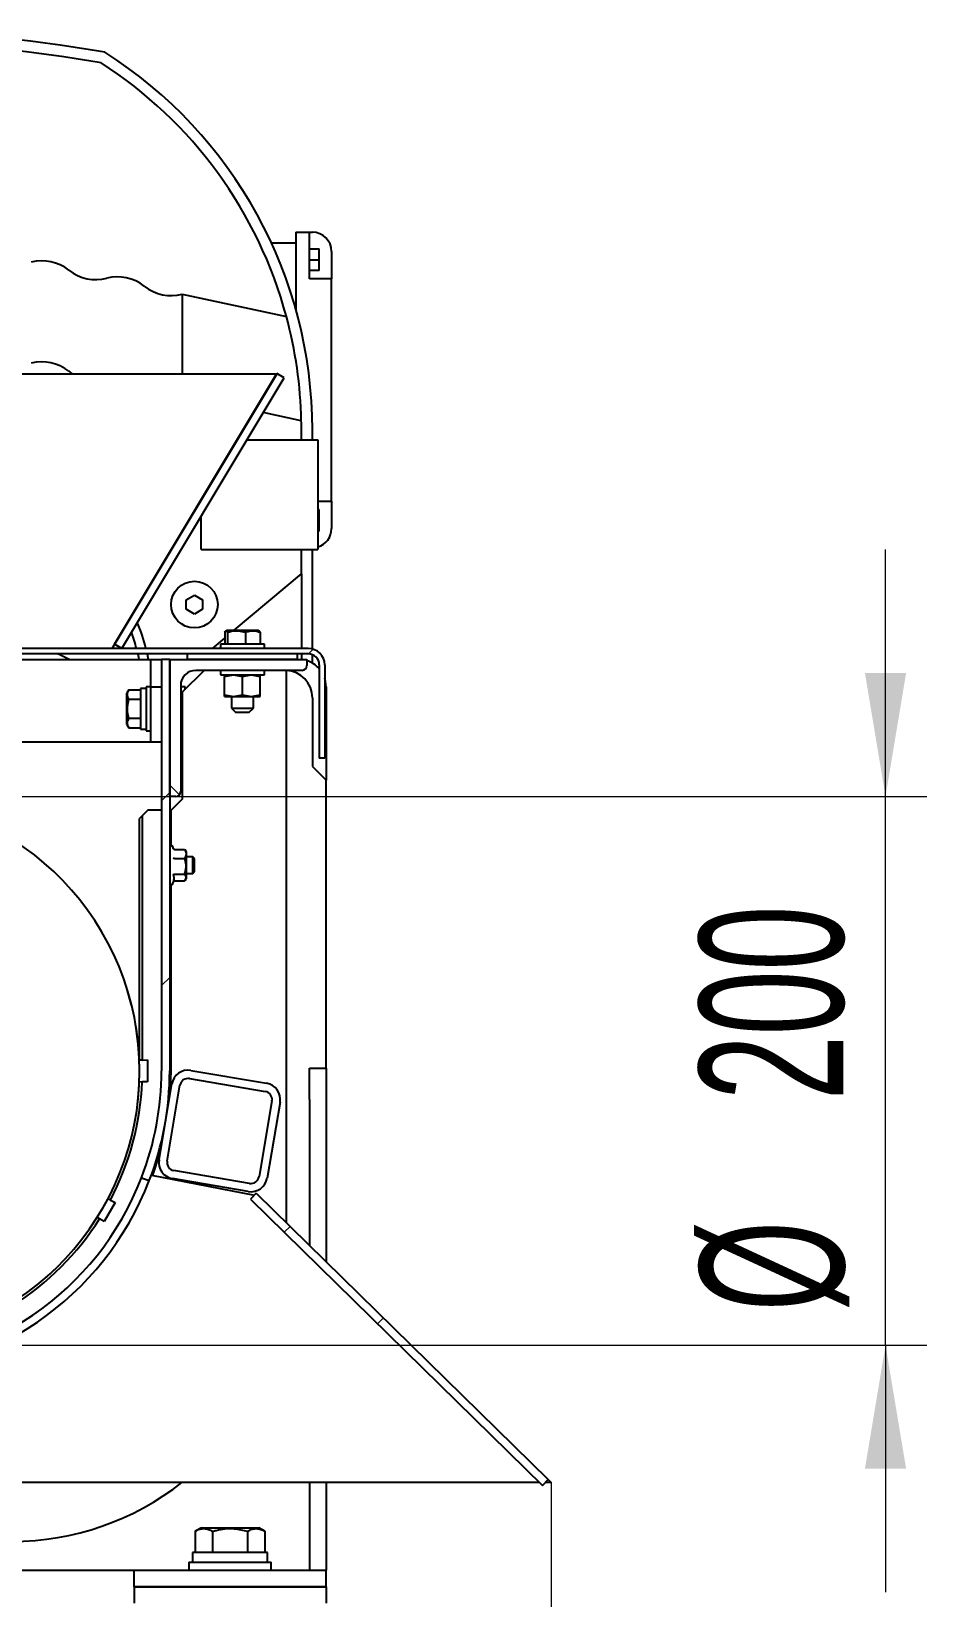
# Model space of a CAD drawing. Header units: millimetres. Extents: x 8 to 420, y -1 to 292.
# Drawn here: x 362.5 to 384.26, y 198.12 to 236.18 of the extents above; entities that cross this region are included whole.
import ezdxf

# ---------------------------------------------------------------- set-up
doc = ezdxf.new("R2010")
doc.units = ezdxf.units.MM
doc.styles.add('SLDTEXTSTYLE4', font='TXT', dxfattribs={"width": 0.605})
doc.dimstyles.new('SLDDIMSTYLE0', dxfattribs={"dimtxt": 3.5, "dimasz": 3, "dimexe": 0, "dimexo": 0.0625, "dimgap": 0.875, "dimtad": 2, "dimdec": 3, "dimlfac": 15, "dimrnd": 1e-09, "dimzin": 12, "dimdsep": 46, "dimtxsty": 'SLDTEXTSTYLE4', "dimsah": 1, "dimcen": 0.09, "dimadec": 0, "dimazin": 3, "dimtfac": 1, "dimtdec": 3, "dimtofl": 0, "dimtmove": 0, "dimatfit": 3, "dimfxl": 0, "dimfrac": 2, "dimtolj": 1, "dimtzin": 12, "dimarcsym": 0})
doc.dimstyles.new('SLDDIMSTYLE1', dxfattribs={"dimtxt": 3.5, "dimasz": 3, "dimexe": 0, "dimexo": 0.0625, "dimgap": 0.875, "dimtad": 2, "dimdec": 3, "dimlfac": 15, "dimrnd": 1e-09, "dimzin": 12, "dimdsep": 46, "dimtxsty": 'SLDTEXTSTYLE4', "dimsah": 1, "dimcen": 0.09, "dimadec": 0, "dimazin": 3, "dimtfac": 1, "dimtdec": 3, "dimtmove": 0, "dimatfit": 0, "dimfxl": 0, "dimfrac": 2, "dimtolj": 1, "dimtzin": 12, "dimarcsym": 0})

# ---------------------------------------------------------------- blocks, each defined once
blk = doc.blocks.new('_D_11')
at = {"color": 7, "linetype": 'Continuous', "lineweight": 0}
for p, q in [((383.257, 217.59), (383.257, 223.59)), ((358.461, 217.59), (384.257, 217.59)), ((383.257, 204.256), (383.257, 217.59)), ((358.461, 204.256), (384.257, 204.256)), ((383.257, 204.256), (383.257, 198.256))]:
    blk.add_line(p, q, dxfattribs=at)
at = {"color": 7, "linetype": 'Continuous', "lineweight": 18}
for points in [[(383.257, 217.59), (383.757, 220.59), (382.757, 220.59)], [(383.257, 204.256), (382.757, 201.256), (383.757, 201.256)]]:
    blk.add_solid(points, dxfattribs=at)
at = {"color": 7, "linetype": 'Continuous', "lineweight": 18, "char_height": 3.5, "attachment_point": 1, "rotation": 90, "style": 'SLDTEXTSTYLE4'}
for s, insert in [('200', (378.731, 210.215)), ('%%c', (378.745, 205.08))]:
    blk.add_mtext(s, dxfattribs=dict(at, insert=insert))
blk = doc.blocks.new('_D_12')
at = {"color": 7, "linetype": 'Continuous', "lineweight": 0}
for p, q in [((341.795, 200.923), (341.795, 156.59)), ((375.128, 200.923), (375.128, 156.59)), ((375.128, 157.59), (341.795, 157.59))]:
    blk.add_line(p, q, dxfattribs=at)
at = {"color": 7, "linetype": 'Continuous', "lineweight": 18}
for points in [[(341.795, 157.59), (344.795, 157.09), (344.795, 158.09)], [(375.128, 157.59), (372.128, 158.09), (372.128, 157.09)]]:
    blk.add_solid(points, dxfattribs=at)
at = {"color": 7, "linetype": 'Continuous', "lineweight": 18, "insert": (356.957, 162.102), "char_height": 3.5, "attachment_point": 1, "style": 'SLDTEXTSTYLE4'}
blk.add_mtext('500', dxfattribs=at)

msp = doc.modelspace()

# ---------------------------------------------------------------- hatches: boundary and pattern name
at = {"linetype": 'Continuous', "lineweight": 18}
h = msp.add_hatch(dxfattribs=at)
h.set_pattern_fill('ANSI32', style=0)
edge = h.paths.add_edge_path(flags=0)
edge.add_line((369.494561, 218.523161), (369.627894, 218.523161))
edge.add_line((369.627894, 218.523161), (369.627894, 220.789827))
edge.add_arc((369.227894, 220.789827), 0.4, 0, 90)
edge.add_line((369.227894, 221.189827), (347.694561, 221.189827))
edge.add_arc((347.694561, 220.789827), 0.4, 90, 180)
edge.add_line((347.294561, 220.789827), (347.294561, 218.523161))
edge.add_line((347.294561, 218.523161), (347.427894, 218.523161))
edge.add_line((347.427894, 218.523161), (347.427894, 220.789827))
edge.add_arc((347.694561, 220.789827), 0.266667, 90, 180, ccw=False)
edge.add_line((347.694561, 221.056494), (369.227894, 221.056494))
edge.add_arc((369.227894, 220.789827), 0.266667, 0, 90, ccw=False)
edge.add_line((369.494561, 220.789827), (369.494561, 218.523161))
h = msp.add_hatch(dxfattribs=at)
h.set_pattern_fill('ANSI32', style=0)
edge = h.paths.add_edge_path(flags=0)
edge.add_line((365.861227, 210.923161), (365.861227, 220.923161))
edge.add_line((365.861227, 220.923161), (365.661227, 220.923161))
edge.add_line((365.661227, 220.923161), (365.661227, 210.923161))
edge.add_arc((358.461227, 210.923161), 7.2, 338.8776714, 360, ccw=False)
edge.add_line((365.177482, 208.328566), (365.364045, 208.256494))
edge.add_arc((358.461227, 210.923161), 7.4, 338.8776714, 360)
h = msp.add_hatch(dxfattribs=at)
h.set_pattern_fill('ANSI32', angle=90, style=0)
edge = h.paths.add_edge_path(flags=0)
edge.add_line((369.194561, 220.923161), (365.861227, 220.923161))
edge.add_line((365.861227, 220.923161), (365.861227, 217.589827))
edge.add_line((365.861227, 217.589827), (366.007894, 217.589827))
edge.add_arc((366.007894, 217.709827), 0.12, 270, 360)
edge.add_line((366.127894, 217.709827), (366.127894, 220.289827))
edge.add_arc((366.494561, 220.289827), 0.366667, 90, 180, ccw=False)
edge.add_line((366.494561, 220.656494), (369.074561, 220.656494))
edge.add_arc((369.074561, 220.776494), 0.12, 270, 360)
edge.add_line((369.194561, 220.776494), (369.194561, 220.923161))
h = msp.add_hatch(dxfattribs=at)
h.set_pattern_fill('ANSI34', angle=90, style=0)
h.paths.add_polyline_path([(368.961227, 220.923161), (368.961227, 221.056494), (366.294561, 221.056494), (366.294561, 220.923161)], flags=0)
h = msp.add_hatch(dxfattribs=at)
h.set_pattern_fill('ANSI32', angle=90, style=0)
edge = h.paths.add_edge_path(flags=0)
edge.add_arc((365.99558, 208.699505), 0.4, 170.380255, 260.380255)
edge.add_line((365.928736, 208.305129), (367.769155, 207.993194))
edge.add_arc((367.835998, 208.387569), 0.4, 260.380255, 350.380255)
edge.add_line((368.230374, 208.320726), (368.54231, 210.161144))
edge.add_arc((368.147934, 210.227987), 0.4, 350.380255, 440.380255)
edge.add_line((368.214778, 210.622363), (366.374359, 210.934299))
edge.add_arc((366.307516, 210.539923), 0.4, 80.380255, 170.380255)
edge.add_line((365.91314, 210.606767), (365.601204, 208.766348))
edge = h.paths.add_edge_path(flags=0)
edge.add_line((365.798392, 208.732927), (366.110328, 210.573345))
edge.add_arc((366.307516, 210.539923), 0.2, 80.380255, 170.380255, ccw=False)
edge.add_line((366.340938, 210.737111), (368.181356, 210.425175))
edge.add_arc((368.147934, 210.227987), 0.2, -9.619745, 80.380255, ccw=False)
edge.add_line((368.345122, 210.194566), (368.033186, 208.354147))
edge.add_arc((367.835998, 208.387569), 0.2, 260.380255, 350.380255, ccw=False)
edge.add_line((367.802577, 208.190381), (365.962158, 208.502317))
edge.add_arc((365.99558, 208.699505), 0.2, 170.380255, 260.380255, ccw=False)
h = msp.add_hatch(dxfattribs=at)
h.set_pattern_fill('ANSI32', style=0)
h.paths.add_polyline_path([(375.05701, 200.992696), (367.965926, 207.948818), (367.82587, 207.806044), (374.916954, 200.849922)], flags=0)

# ---------------------------------------------------------------- linework, layer by layer
at = {"color": 7, "linetype": 'Continuous', "lineweight": 25}
for p, q in [((368.927894, 231.035827), (368.337124, 231.035827)), ((368.927894, 231.302494), (368.927894, 230.835827)), ((368.927894, 231.302494), (369.261227, 231.302494)), ((369.261227, 230.835827), (369.261227, 231.302494)), ((369.261227, 231.302494), (369.327894, 231.302494)), ((368.927894, 230.835827), (368.927894, 229.423681)), ((369.261227, 230.902494), (369.494561, 230.902494)), ((369.261227, 230.169161), (369.261227, 230.835827)), ((369.494561, 230.635827), (369.494561, 230.902494)), ((369.794561, 230.835827), (369.794561, 230.635827)), ((369.261227, 230.635827), (369.494561, 230.635827)), ((369.494561, 230.369161), (369.261227, 230.369161)), ((369.494561, 230.369161), (369.494561, 230.635827)), ((369.794561, 230.635827), (369.794561, 230.169161)), ((364.33089, 230.184512), (364.332052, 230.184815)), ((369.327894, 230.169161), (369.261227, 230.169161)), ((369.794561, 230.169161), (369.327894, 230.169161)), ((369.794561, 224.769161), (369.794561, 230.169161)), ((366.163855, 229.794903), (366.163855, 227.856494)), ((366.163855, 229.794903), (368.697238, 229.256416)), ((368.461227, 227.856494), (348.461227, 227.856494)), ((364.461227, 221.189827), (368.461227, 227.856494)), ((364.522967, 221.292726), (368.467434, 227.866839)), ((364.694466, 221.189827), (368.638933, 227.76394)), ((368.638933, 227.76394), (368.467434, 227.866839)), ((369.05892, 226.723651), (368.132863, 226.92049)), ((369.061227, 226.256494), (369.061227, 226.502494)), ((369.327894, 226.256494), (369.327894, 226.502494)), ((367.734466, 226.256494), (369.461227, 226.256494)), ((369.461227, 226.256494), (369.461227, 223.589827)), ((369.461227, 224.769161), (369.794561, 224.769161)), ((369.461227, 224.569161), (369.494561, 224.569161)), ((369.494561, 224.302494), (369.494561, 224.569161)), ((369.794561, 224.769161), (369.794561, 224.302494)), ((366.627894, 223.589827), (366.627894, 224.412208)), ((369.461227, 224.302494), (369.494561, 224.302494)), ((369.494561, 224.035827), (369.494561, 224.302494)), ((369.794561, 224.302494), (369.794561, 224.102494)), ((369.494561, 224.035827), (369.461227, 224.035827)), ((366.627894, 223.589827), (369.461227, 223.589827)), ((369.061227, 223.002458), (369.061227, 223.589827)), ((369.327894, 221.177126), (369.327894, 223.589827)), ((367.42539, 221.629827), (369.061227, 223.002458)), ((369.061227, 223.002458), (369.061227, 221.189827)), ((366.261227, 222.371964), (366.461227, 222.487434)), ((366.261227, 222.141024), (366.261227, 222.371964)), ((366.461227, 222.487434), (366.661227, 222.371964)), ((366.661227, 222.371964), (366.661227, 222.141024)), ((366.461227, 222.025554), (366.261227, 222.141024)), ((366.661227, 222.141024), (366.461227, 222.025554)), ((367.197012, 221.582554), (367.197012, 221.296494)), ((367.247894, 221.629827), (367.22189, 221.614814)), ((367.247894, 221.629827), (367.491031, 221.629827)), ((367.268386, 221.582554), (367.268386, 221.296494)), ((367.491031, 221.629827), (368.007894, 221.629827)), ((367.699269, 221.582554), (367.699269, 221.296494)), ((368.033899, 221.614814), (368.007894, 221.629827)), ((368.058777, 221.582554), (368.058777, 221.296494)), ((369.227894, 221.189827), (347.694561, 221.189827)), ((364.694466, 221.189827), (364.522967, 221.292726)), ((366.901019, 221.189827), (367.197012, 221.438195)), ((367.094561, 221.296494), (367.094561, 221.189827)), ((368.161198, 221.296494), (367.094561, 221.296494)), ((368.161227, 221.189827), (368.161227, 221.296494)), ((369.227894, 221.056494), (347.694561, 221.056494)), ((351.527894, 220.923161), (365.394561, 220.923161)), ((365.314309, 221.056494), (365.339228, 220.923161)), ((365.394561, 220.923161), (365.394561, 220.256494)), ((365.394561, 220.923161), (365.661227, 220.923161)), ((365.661227, 220.923161), (365.661227, 210.923161)), ((365.861227, 220.923161), (365.661227, 220.923161)), ((365.861227, 217.589827), (365.861227, 220.923161)), ((365.861227, 220.923161), (369.194561, 220.923161)), ((365.861227, 220.923161), (365.861227, 210.923161)), ((366.294561, 220.923161), (366.294561, 221.056494)), ((368.961227, 221.056494), (366.294561, 221.056494)), ((368.961227, 220.923161), (366.294561, 220.923161)), ((368.961227, 221.056494), (368.961227, 220.923161)), ((369.061227, 221.056494), (369.061227, 220.923161)), ((369.194561, 220.923161), (369.194561, 220.776494)), ((369.327894, 220.833844), (369.327894, 221.037034)), ((369.494561, 220.789827), (369.494561, 218.523161)), ((369.627894, 220.789827), (369.627894, 218.523161)), ((366.694561, 220.656494), (366.161227, 220.123161)), ((369.074561, 220.656494), (366.494561, 220.656494)), ((367.094561, 220.656494), (367.094561, 220.549827)), ((367.094561, 220.549827), (368.161227, 220.549827)), ((367.194561, 220.511124), (367.411227, 220.549827)), ((367.194561, 220.549827), (367.194561, 220.511124)), ((367.194561, 220.061864), (367.194561, 220.511124)), ((367.411227, 220.549827), (367.627894, 220.511124)), ((367.627894, 220.511124), (367.844561, 220.549827)), ((367.627894, 220.061864), (367.627894, 220.511124)), ((367.844561, 220.549827), (368.061227, 220.511124)), ((368.061227, 220.511124), (368.061227, 220.549827)), ((368.061227, 220.061864), (368.061227, 220.511124)), ((368.161227, 220.549827), (368.161227, 220.656494)), ((368.694561, 220.656494), (368.694561, 207.234051)), ((364.868501, 220.185041), (364.821227, 220.103161)), ((364.821227, 219.723161), (364.821227, 220.103161)), ((364.868501, 220.185041), (365.154561, 220.185041)), ((365.287894, 220.216393), (365.154561, 220.216393)), ((365.154561, 220.216393), (365.154561, 219.229827)), ((365.394561, 220.256494), (365.287894, 220.256494)), ((365.287894, 220.256494), (365.287894, 219.189827)), ((365.394561, 220.256494), (365.661227, 220.256494)), ((365.394561, 220.256494), (365.394561, 219.123161)), ((366.127894, 220.289827), (366.127894, 217.709827)), ((366.234561, 220.256494), (366.127894, 220.256494)), ((366.161227, 220.123161), (366.161227, 217.523161)), ((366.234561, 220.196494), (366.234561, 220.256494)), ((367.194561, 220.061864), (367.411227, 220.023161)), ((367.194561, 220.023161), (367.194561, 220.061864)), ((367.194561, 220.023161), (367.411227, 220.023161)), ((367.361227, 220.023161), (367.361227, 219.736494)), ((367.411227, 220.023161), (367.627894, 220.061864)), ((367.411227, 220.023161), (367.844561, 220.023161)), ((367.627894, 220.061864), (367.844561, 220.023161)), ((367.844561, 220.023161), (368.061227, 220.061864)), ((367.844561, 220.023161), (368.061227, 220.023161)), ((367.894561, 219.736494), (367.894561, 220.023161)), ((368.061227, 220.023161), (368.061227, 220.061864)), ((369.661227, 220.256494), (369.661227, 217.989827)), ((364.821227, 219.343161), (364.821227, 219.723161)), ((364.868501, 219.954101), (365.154561, 219.954101)), ((367.361227, 219.736494), (367.467894, 219.629827)), ((367.361227, 219.736494), (367.894561, 219.736494)), ((367.787894, 219.629827), (367.467894, 219.629827)), ((367.787894, 219.629827), (367.894561, 219.736494)), ((369.327894, 219.989827), (369.327894, 218.323161)), ((364.821227, 219.343161), (364.868501, 219.26128)), ((364.868501, 219.492221), (365.154561, 219.492221)), ((364.868501, 219.26128), (365.154561, 219.26128)), ((351.527894, 218.923161), (365.394561, 218.923161)), ((365.154561, 219.229827), (365.287894, 219.229827)), ((365.287894, 219.189827), (365.394561, 219.189827)), ((365.394561, 219.123161), (365.394561, 218.923161)), ((365.394561, 218.923161), (365.661227, 218.923161)), ((366.127894, 219.189827), (366.161227, 219.189827)), ((369.627894, 218.523161), (369.494561, 218.523161)), ((369.327894, 218.323161), (369.661227, 217.989827)), ((369.661227, 210.989827), (369.661227, 217.989827)), ((366.007894, 217.589827), (365.861227, 217.589827)), ((366.161227, 217.523161), (365.894561, 217.256494)), ((365.194561, 217.123161), (365.127894, 217.056494)), ((365.127894, 211.182256), (365.127894, 217.056494)), ((365.327894, 217.256494), (365.194561, 217.123161)), ((365.194561, 217.123161), (365.194561, 211.184847)), ((365.661227, 217.256494), (365.327894, 217.256494)), ((365.894561, 216.396228), (365.894561, 217.256494)), ((365.952466, 216.322425), (365.934561, 216.371618)), ((365.975604, 216.306569), (366.221227, 216.306569)), ((366.221227, 216.306569), (366.229726, 216.290964)), ((366.261227, 216.256494), (366.2327, 216.293271)), ((366.261227, 216.256494), (366.261227, 216.196057)), ((366.261227, 216.196057), (366.261227, 215.893841)), ((365.975604, 216.085545), (366.221227, 216.085545)), ((366.424261, 216.123161), (366.261227, 216.123161)), ((366.261227, 215.893841), (366.261227, 215.620944)), ((366.461227, 216.086194), (366.424261, 216.123161)), ((366.424261, 216.072205), (366.424261, 216.123161)), ((366.424261, 215.723161), (366.424261, 216.072205)), ((366.461227, 216.044657), (366.461227, 216.086194)), ((366.461227, 215.760127), (366.461227, 216.044657)), ((365.894561, 210.923161), (365.894561, 215.450093)), ((365.934561, 215.474703), (365.957309, 215.537203)), ((365.975604, 215.702137), (366.221227, 215.702137)), ((365.975604, 215.539752), (366.221227, 215.539752)), ((366.2327, 215.55305), (366.261227, 215.589827)), ((366.261227, 215.723161), (366.424261, 215.723161)), ((366.261227, 215.620944), (366.261227, 215.589827)), ((366.424261, 215.723161), (366.461227, 215.760127)), ((364.828191, 212.899577), (364.807004, 212.958046)), ((365.194561, 211.184847), (365.127894, 211.182256)), ((365.194561, 211.184847), (365.322714, 211.189827)), ((365.322714, 211.189827), (365.322714, 210.923161)), ((365.322714, 210.923161), (365.322714, 210.656494)), ((366.374359, 210.934299), (368.214778, 210.622363)), ((369.261227, 210.989827), (369.661227, 210.989827)), ((369.261227, 210.228615), (369.261227, 210.989827)), ((369.661227, 210.989827), (369.661227, 210.228615)), ((365.122865, 210.664261), (365.189481, 210.661672)), ((365.322714, 210.656494), (365.189481, 210.661672)), ((365.601204, 208.766348), (365.91314, 210.606767)), ((365.798392, 208.732927), (366.110328, 210.573345)), ((366.340938, 210.737111), (368.181356, 210.425175)), ((368.345122, 210.194566), (368.033186, 208.354147)), ((368.54231, 210.161144), (368.230374, 208.320726)), ((369.261227, 210.228615), (369.261227, 206.678169)), ((369.661227, 210.228615), (369.661227, 206.285782)), ((365.177482, 208.328566), (365.364045, 208.256494)), ((365.414953, 208.392212), (367.922701, 207.904755)), ((367.769155, 207.993194), (365.928736, 208.305129)), ((367.802577, 208.190381), (365.962158, 208.502317)), ((364.418811, 207.785489), (364.359825, 207.816556)), ((367.965926, 207.948818), (367.82587, 207.806044)), ((367.965926, 207.948818), (375.05701, 200.992696)), ((364.536783, 207.723357), (364.270116, 207.261477)), ((364.418811, 207.785489), (364.536783, 207.723357)), ((367.82587, 207.806044), (374.916954, 200.849922)), ((364.100925, 207.368128), (364.157322, 207.332578)), ((364.270116, 207.261477), (364.157322, 207.332578)), ((374.916954, 200.849922), (375.05701, 200.992696)), ((375.05701, 200.992696), (375.127894, 200.923161)), ((374.842294, 200.923161), (342.080161, 200.923161)), ((369.261227, 200.923161), (369.261227, 198.789827)), ((369.661227, 200.923161), (369.661227, 198.789827)), ((375.127894, 200.923161), (374.988799, 200.923161)), ((366.631227, 199.823161), (366.481114, 199.736492)), ((366.481114, 199.736492), (366.481114, 199.223161)), ((366.631227, 199.823161), (367.327894, 199.823161)), ((366.904504, 199.736492), (366.904504, 199.223161)), ((367.327894, 199.823161), (368.024561, 199.823161)), ((367.751284, 199.736492), (367.751284, 199.223161)), ((368.174675, 199.736492), (368.024561, 199.823161)), ((368.174675, 199.736492), (368.174675, 199.223161)), ((366.414616, 199.223161), (366.414616, 198.989827)), ((368.241227, 199.223161), (366.414616, 199.223161)), ((368.241227, 198.989827), (368.241227, 199.223161)), ((351.927894, 198.789827), (364.994561, 198.789827)), ((364.994561, 198.389827), (364.994561, 198.789827)), ((364.994561, 198.789827), (369.661227, 198.789827)), ((366.327894, 198.989827), (366.327894, 198.789827)), ((366.327894, 198.989827), (368.327894, 198.989827)), ((368.327894, 198.789827), (368.327894, 198.989827)), ((369.261227, 198.789827), (369.661227, 198.789827)), ((369.661227, 198.389827), (369.661227, 198.789827)), ((364.994561, 198.389827), (364.994561, 197.989827)), ((369.661227, 198.389827), (364.994561, 198.389827)), ((364.994561, 198.389827), (369.661227, 198.389827)), ((369.661227, 198.389827), (369.661227, 197.989827))]:
    msp.add_line(p, q, dxfattribs=at)
at = {"color": 7, "linetype": 'Continuous', "lineweight": 25, "flags": 128}
for points in [[(363.152709, 221.056494), (363.174017, 221.046602), (363.430578, 220.923161)], [(365.086061, 221.056494), (365.10309, 220.973993), (365.112586, 220.923161)], [(369.661227, 220.256494), (369.648418, 220.386554), (369.627894, 220.464661)], [(364.934047, 212.519107), (364.933959, 212.519464), (364.828191, 212.899577)], [(365.874678, 210.379837), (365.882867, 210.50637), (365.894561, 210.923161)]]:
    msp.add_lwpolyline(points, dxfattribs=at)
at = {"color": 7, "linetype": 'Continuous', "lineweight": 25}
msp.add_circle((366.461227, 222.256494), 0.566667, dxfattribs=at)
at = {"color": 7, "linetype": 'Continuous', "lineweight": 18}
msp.add_circle((358.461227, 210.923161), 6.666667, dxfattribs=at)
at = {"color": 7, "linetype": 'Continuous', "lineweight": 25}
for centre, radius, start, end in [((358.461227, 202.584774), 33.6, 80.0164701, 99.9835299), ((358.461227, 202.581583), 33.333333, 80.0958763, 88.5101418), ((358.461227, 226.502494), 10.866667, 0, 57.5849146), ((358.461227, 226.502494), 10.6, 15.0584303, 57.2564014), ((369.327894, 230.835827), 0.466667, 0, 90), ((358.461227, 226.502494), 10.6, 1.1954989, 15.0584303), ((358.461227, 226.502494), 10.6, 0, 1.1954989), ((369.327894, 224.102494), 0.466667, 286.6015496, 360), ((361.569139, 220.287561), 3.6, 14.5147657, 21.0493328), ((361.569139, 220.287561), 3.823291, 13.6501066, 23.6183589), ((369.227894, 220.789827), 0.4, 0, 90), ((369.074561, 220.776494), 0.12, 270, 0), ((368.994561, 220.256494), 0.666667, 41.4096221, 72.5423969), ((369.227894, 220.789827), 0.266667, 0, 90), ((366.494561, 220.289827), 0.366667, 90, 180), ((368.661227, 219.989827), 0.666667, 0, 87.134016), ((358.462734, 210.922941), 6.666156, 281.3050366, 182.5278868), ((366.007894, 217.709827), 0.12, 270, 0), ((365.899034, 216.358687), 0.037807, 20, 180), ((365.899034, 215.487634), 0.037807, 180, 340), ((358.461227, 210.923161), 7.2, 338.8776714, 0), ((358.461227, 210.923161), 7.4, 338.8776714, 0), ((366.307516, 210.539923), 0.4, 80.380255, 170.380255), ((358.461227, 210.923161), 6.733333, 332.2256385, 357.7743615), ((366.307516, 210.539923), 0.2, 80.380255, 170.380255), ((368.147934, 210.227987), 0.4, 350.380255, 80.380255), ((368.147934, 210.227987), 0.2, 350.380255, 80.380255), ((358.461227, 210.923161), 7.433333, 340.0406917, 344.9521577), ((365.99558, 208.699505), 0.4, 170.380255, 260.380255), ((365.99558, 208.699505), 0.2, 170.380255, 260.380255), ((358.461227, 210.923161), 7.4, 201.1223286, 338.8776714), ((358.461227, 210.923161), 7.4, 201.1223286, 338.8776714), ((358.461227, 210.923161), 7.2, 201.1223286, 338.8776714), ((358.461227, 210.923161), 7.2, 201.1223286, 338.8776714), ((367.835998, 208.387569), 0.4, 260.380255, 350.380255), ((367.835998, 208.387569), 0.2, 260.380255, 350.380255), ((358.461227, 210.923161), 6.733333, 302.2256385, 327.7743615), ((362.027894, 206.156494), 6.666667, 270, 308.2793217)]:
    msp.add_arc(centre, radius, start, end, dxfattribs=at)
for centre, major_axis, start_param, end_param in [((362.759527, 229.357395), (0, -1.250495), 2.52910004, 3.374518173), ((364.069055, 231.413799), (0, -1.262779), 5.670691224, 6.51401295), ((364.592492, 228.967786), (0, -1.250495), 2.529100038, 3.373464604), ((365.902021, 231.02419), (0, -1.262779), 5.670691226, 6.514012954), ((362.759527, 226.901508), (0, -1.250495), 2.529100042, 3.374518173), ((364.069055, 228.957912), (0, -1.262779), 5.670691222, 5.772106381)]:
    msp.add_ellipse(centre, major_axis=major_axis, ratio=0.906307787, start_param=start_param, end_param=end_param, dxfattribs=at)
for points, knots in [([(367.197012, 221.582554), (367.203203, 221.592793), (367.215719, 221.613493), (367.240011, 221.624981), (367.257399, 221.598982), (367.268386, 221.582554)], [0, 0, 0, 0, 0.264861386, 0.535466004, 1, 1, 1, 1]), ([(367.268386, 221.582554), (367.282835, 221.586819), (367.368762, 221.612188), (367.517095, 221.629896), (367.644399, 221.596813), (367.699269, 221.582554)], [0, 0, 0, 0, 0.103155117, 0.613450049, 1, 1, 1, 1]), ([(367.699269, 221.582554), (367.730453, 221.592793), (367.793497, 221.613493), (367.915851, 221.624981), (368.003433, 221.598982), (368.058777, 221.582554)], [0, 0, 0, 0, 0.264861386, 0.535466004, 1, 1, 1, 1]), ([(368.058777, 221.582554), (368.052597, 221.593891), (368.04405, 221.60957), (368.035212, 221.612138), (368.032765, 221.612849)], [0, 0, 0, 0, 0.723142961, 1, 1, 1, 1]), ([(364.868501, 219.954101), (364.858262, 219.974133), (364.837562, 220.014631), (364.826074, 220.093228), (364.852073, 220.149489), (364.868501, 220.185041)], [0, 0, 0, 0, 0.264861386, 0.535466004, 1, 1, 1, 1]), ([(364.868501, 219.492221), (364.864235, 219.507709), (364.838867, 219.599818), (364.821158, 219.758821), (364.854242, 219.895284), (364.868501, 219.954101)], [0, 0, 0, 0, 0.103155117, 0.613450049, 1, 1, 1, 1]), ([(364.868501, 219.26128), (364.858262, 219.281312), (364.837562, 219.32181), (364.826074, 219.400408), (364.852073, 219.456669), (364.868501, 219.492221)], [0, 0, 0, 0, 0.2648613857, 0.5354660038, 1, 1, 1, 1]), ([(365.975604, 216.306569), (365.972948, 216.306858), (365.967647, 216.307436), (365.960398, 216.311688), (365.954473, 216.317821), (365.951657, 216.323113), (365.950625, 216.325915), (365.950595, 216.325998)], [0, 0, 0, 0, 0.236183548, 0.471397438, 0.732464672, 0.992085974, 1, 1, 1, 1]), ([(366.221227, 216.306569), (366.22731, 216.297244), (366.250414, 216.26182), (366.25664, 216.223954), (366.261227, 216.196057)], [0, 0, 0, 0, 0.2632543403, 1, 1, 1, 1]), ([(366.261227, 216.196057), (366.261019, 216.190454), (366.259664, 216.15402), (366.242121, 216.116737), (366.222039, 216.086757), (366.221227, 216.085545)], [0, 0, 0, 0, 0.148485731, 0.965571186, 1, 1, 1, 1]), ([(365.975604, 216.085545), (365.972948, 216.085668), (365.967647, 216.085912), (365.960398, 216.087713), (365.954473, 216.090311), (365.951657, 216.092552), (365.950625, 216.093739), (365.950595, 216.093774)], [0, 0, 0, 0, 0.236183548, 0.471397438, 0.732464672, 0.992085974, 1, 1, 1, 1]), ([(366.261227, 215.893841), (366.255839, 215.946445), (366.249117, 216.01208), (366.225847, 216.073376), (366.221227, 216.085545)], [0, 0, 0, 0, 0.801462113, 1, 1, 1, 1]), ([(366.221227, 215.702137), (366.239673, 215.758583), (366.260258, 215.821578), (366.261136, 215.887036), (366.261227, 215.893841)], [0, 0, 0, 0, 0.896037151, 1, 1, 1, 1]), ([(365.950595, 215.690937), (365.950625, 215.690984), (365.951657, 215.6926), (365.954473, 215.69565), (365.960398, 215.699186), (365.967647, 215.701637), (365.972948, 215.70197), (365.975604, 215.702137)], [0, 0, 0, 0, 0.007914026, 0.267535328, 0.528602562, 0.763816452, 1, 1, 1, 1]), ([(365.957206, 215.537241), (365.957655, 215.538379), (365.968828, 215.566729), (365.976819, 215.619242), (365.958886, 215.668269), (365.950595, 215.690937)], [0, 0, 0, 0, 0.021999573, 0.547835558, 1, 1, 1, 1]), ([(365.952466, 215.523896), (365.953181, 215.525383), (365.955168, 215.529508), (365.960453, 215.534606), (365.967634, 215.538892), (365.972944, 215.539465), (365.975604, 215.539752)], [0, 0, 0, 0, 0.167221948, 0.464043175, 0.73147036, 1, 1, 1, 1]), ([(366.261227, 215.620944), (366.255839, 215.643224), (366.249117, 215.671022), (366.225847, 215.696983), (366.221227, 215.702137)], [0, 0, 0, 0, 0.801462113, 1, 1, 1, 1]), ([(366.221227, 215.539752), (366.239673, 215.563659), (366.260258, 215.590339), (366.261136, 215.618062), (366.261227, 215.620944)], [0, 0, 0, 0, 0.896037151, 1, 1, 1, 1]), ([(366.481114, 199.736492), (366.517861, 199.755411), (366.592153, 199.793657), (366.702226, 199.807648), (366.807448, 199.787111), (366.871955, 199.753468), (366.904504, 199.736492)], [0, 0, 0, 0, 0.264606909, 0.534951841, 0.765345238, 1, 1, 1, 1]), ([(366.904504, 199.736492), (366.933126, 199.744379), (367.031418, 199.771463), (367.205247, 199.801833), (367.46369, 199.806446), (367.643604, 199.762684), (367.751284, 199.736492)], [0, 0, 0, 0, 0.103709457, 0.356148393, 0.614648473, 1, 1, 1, 1]), ([(367.751284, 199.736492), (367.788032, 199.755411), (367.862324, 199.793657), (367.972397, 199.807648), (368.077619, 199.787111), (368.142126, 199.753468), (368.174675, 199.736492)], [0, 0, 0, 0, 0.264606909, 0.534951841, 0.765345238, 1, 1, 1, 1])]:
    msp.add_open_spline(points, degree=3, knots=knots, dxfattribs=at)

# ---------------------------------------------------------------- dimensions: what is measured, and where the dimension line sits
at = {"color": 7, "linetype": 'Continuous', "lineweight": 18}
dim = msp.add_linear_dim(base=(383.257086, 217.589827), p1=(358.461227, 204.256494), p2=(358.461227, 217.589827), angle=90, text='%%c<>', dimstyle='SLDDIMSTYLE1', dxfattribs=at)
dim.commit()
dim.dimension.update_dxf_attribs({"geometry": '_D_11', "text_midpoint": (383.257086, 210.936199), "dimtype": 160})
dim = msp.add_linear_dim(base=(341.794561, 157.589827), p1=(375.127894, 200.923161), p2=(341.794561, 200.923161), dimstyle='SLDDIMSTYLE0', dxfattribs=at)
dim.commit()
dim.dimension.update_dxf_attribs({"geometry": '_D_12', "text_midpoint": (360.245249, 157.589827), "dimtype": 160})

doc.saveas('drawing.dxf')
